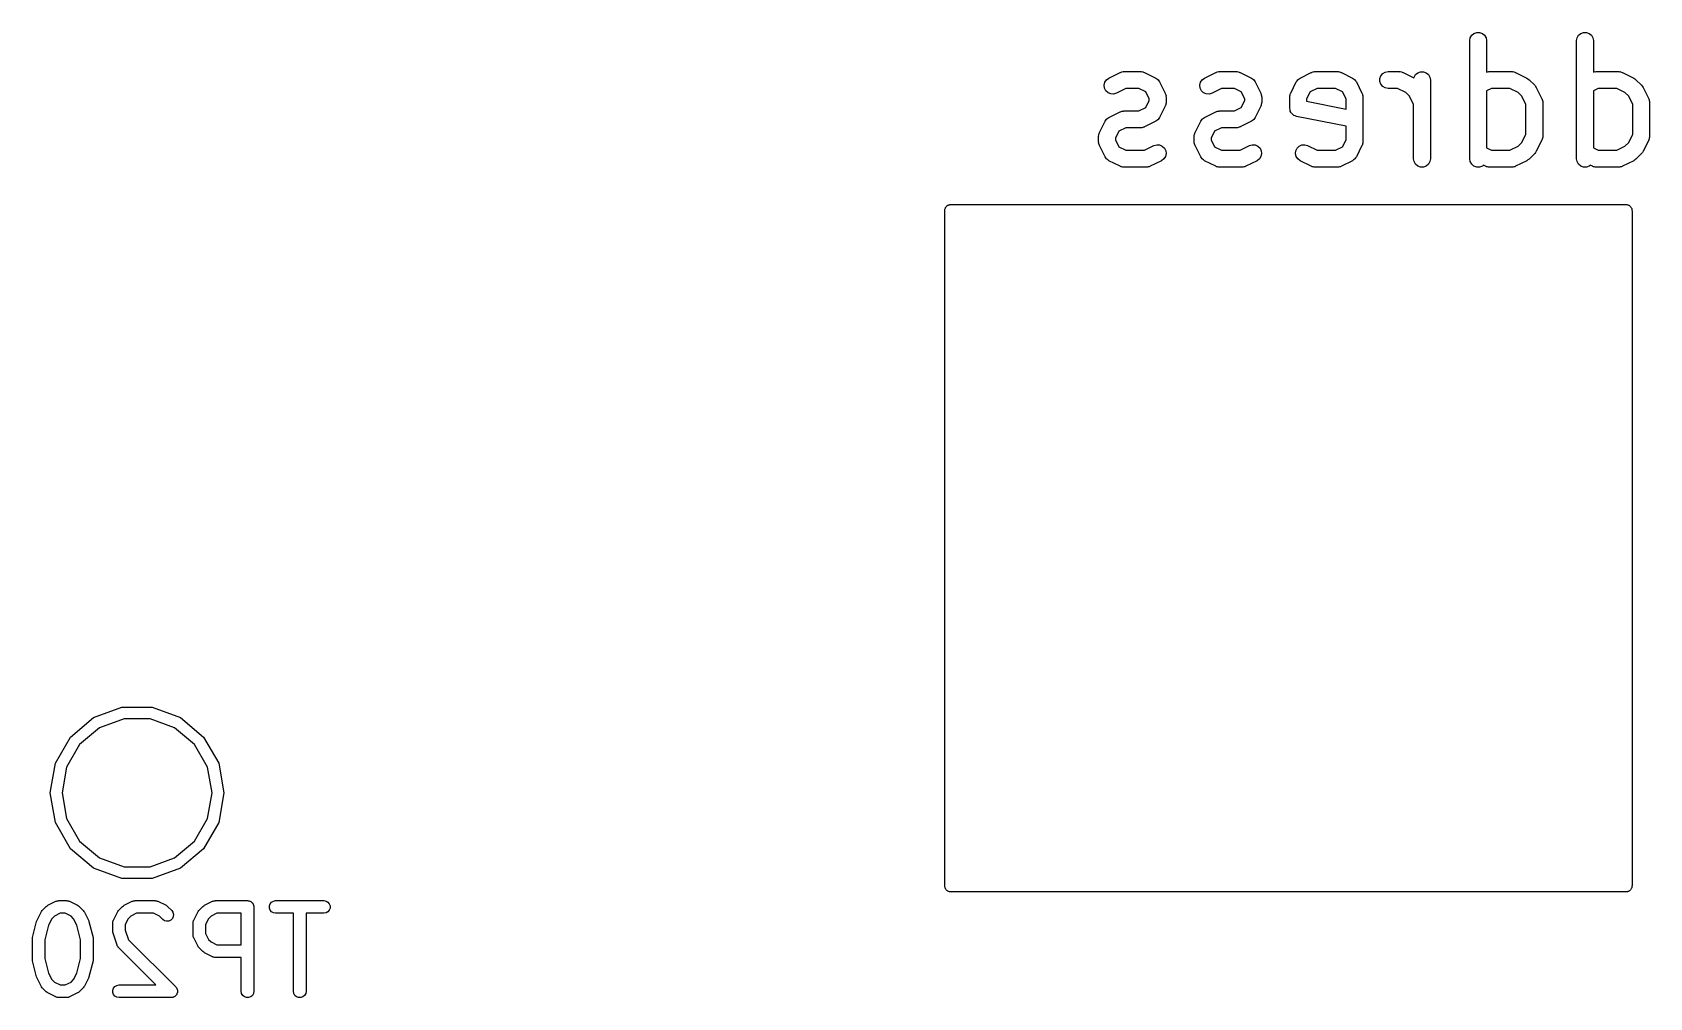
# Model space of a CAD drawing. Extents: x -0.1 to 50.1, y -70.1 to 0.1.
# Drawn here: x 18.66 to 37.83, y -47.13 to -35.68 of the extents above; entities that cross this region are included whole.
import ezdxf

# ---------------------------------------------------------------- set-up
doc = ezdxf.new("R2010")
doc.units = 0
doc.header["$MEASUREMENT"] = 0
doc.layers.add('BLACK', color=7, linetype='CONTINUOUS')

msp = doc.modelspace()

# ---------------------------------------------------------------- linework, layer by layer
at = {"layer": 'BLACK', "linetype": 'CONTINUOUS'}
for p, q in [((35.7, -35.7833), (35.706, -35.7491)), ((35.7, -37.1833), (35.7, -35.7833)), ((35.706, -35.7491), (35.7234, -35.7191)), ((35.7234, -35.7191), (35.75, -35.6967)), ((35.75, -35.6967), (35.7826, -35.6849)), ((35.7826, -35.6849), (35.8174, -35.6849)), ((35.8174, -35.6849), (35.85, -35.6967)), ((35.85, -35.6967), (35.8766, -35.7191)), ((35.8766, -35.7191), (35.894, -35.7491)), ((35.894, -35.7491), (35.9, -35.7833)), ((35.9, -35.7833), (35.9, -36.1559)), ((36.9667, -35.7833), (36.9727, -35.7491)), ((36.9667, -37.1833), (36.9667, -35.7833)), ((36.9727, -35.7491), (36.9901, -35.7191)), ((36.9901, -35.7191), (37.0167, -35.6967)), ((37.0167, -35.6967), (37.0493, -35.6849)), ((37.0493, -35.6849), (37.084, -35.6849)), ((37.084, -35.6849), (37.1167, -35.6967)), ((37.1167, -35.6967), (37.1433, -35.7191)), ((37.1433, -35.7191), (37.1606, -35.7491)), ((37.1606, -35.7491), (37.1667, -35.7833)), ((37.1667, -35.7833), (37.1667, -36.1559)), ((31.3941, -36.2479), (31.4219, -36.2272)), ((31.4219, -36.2272), (31.5553, -36.1606)), ((31.5553, -36.1606), (31.5608, -36.1589)), ((31.5608, -36.1589), (31.5658, -36.156)), ((31.5658, -36.156), (31.5773, -36.154)), ((31.5773, -36.154), (31.5886, -36.1507)), ((31.5886, -36.1507), (31.5943, -36.151)), ((31.5943, -36.151), (31.6, -36.15)), ((31.6, -36.15), (31.8, -36.15)), ((31.8, -36.15), (31.8057, -36.151)), ((31.8057, -36.151), (31.8114, -36.1507)), ((31.8114, -36.1507), (31.8227, -36.154)), ((31.8227, -36.154), (31.8342, -36.156)), ((31.8342, -36.156), (31.8392, -36.1589)), ((31.8392, -36.1589), (31.8447, -36.1606)), ((31.8447, -36.1606), (31.9781, -36.2272)), ((31.9781, -36.2272), (31.9898, -36.236)), ((31.9898, -36.236), (32.0021, -36.2441)), ((32.5274, -36.2479), (32.5553, -36.2272)), ((32.5553, -36.2272), (32.6886, -36.1606)), ((32.6886, -36.1606), (32.6941, -36.1589)), ((32.6941, -36.1589), (32.6991, -36.156)), ((32.6991, -36.156), (32.7107, -36.154)), ((32.7107, -36.154), (32.7219, -36.1507)), ((32.7219, -36.1507), (32.7277, -36.151)), ((32.7277, -36.151), (32.7333, -36.15)), ((32.7333, -36.15), (32.9333, -36.15)), ((32.9333, -36.15), (32.939, -36.151)), ((32.939, -36.151), (32.9448, -36.1507)), ((32.9448, -36.1507), (32.956, -36.154)), ((32.956, -36.154), (32.9675, -36.156)), ((32.9675, -36.156), (32.9725, -36.1589)), ((32.9725, -36.1589), (32.9781, -36.1606)), ((32.9781, -36.1606), (33.1114, -36.2272)), ((33.1114, -36.2272), (33.1232, -36.236)), ((33.1232, -36.236), (33.1354, -36.2441)), ((33.6646, -36.2441), (33.6768, -36.236)), ((33.6768, -36.236), (33.6886, -36.2272)), ((33.6886, -36.2272), (33.8219, -36.1606)), ((33.8219, -36.1606), (33.8275, -36.1589)), ((33.8275, -36.1589), (33.8325, -36.156)), ((33.8325, -36.156), (33.844, -36.154)), ((33.844, -36.154), (33.8552, -36.1507)), ((33.8552, -36.1507), (33.861, -36.151)), ((33.861, -36.151), (33.8667, -36.15)), ((33.8667, -36.15), (34.1333, -36.15)), ((34.1333, -36.15), (34.139, -36.151)), ((34.139, -36.151), (34.1448, -36.1507)), ((34.1448, -36.1507), (34.156, -36.154)), ((34.156, -36.154), (34.1675, -36.156)), ((34.1675, -36.156), (34.1725, -36.1589)), ((34.1725, -36.1589), (34.1781, -36.1606)), ((34.1781, -36.1606), (34.3114, -36.2272)), ((34.3114, -36.2272), (34.3232, -36.236)), ((34.3232, -36.236), (34.3354, -36.2441)), ((34.6349, -36.2326), (34.6467, -36.2)), ((34.6349, -36.2674), (34.6349, -36.2326)), ((34.6467, -36.2), (34.6691, -36.1734)), ((34.6691, -36.1734), (34.6991, -36.156)), ((34.6991, -36.156), (34.7333, -36.15)), ((34.7333, -36.15), (34.8667, -36.15)), ((34.8667, -36.15), (34.8723, -36.151)), ((34.8723, -36.151), (34.8781, -36.1507)), ((34.8781, -36.1507), (34.8893, -36.154)), ((34.8893, -36.154), (34.9009, -36.156)), ((34.9009, -36.156), (34.9059, -36.1589)), ((34.9059, -36.1589), (34.9114, -36.1606)), ((34.9114, -36.1606), (35.0379, -36.2238)), ((35.0379, -36.2238), (35.0394, -36.2158)), ((35.0394, -36.2158), (35.0567, -36.1857)), ((35.0567, -36.1857), (35.0833, -36.1634)), ((35.0833, -36.1634), (35.116, -36.1515)), ((35.116, -36.1515), (35.1507, -36.1515)), ((35.1507, -36.1515), (35.1833, -36.1634)), ((35.1833, -36.1634), (35.2099, -36.1857)), ((35.2099, -36.1857), (35.2273, -36.2158)), ((35.2273, -36.2158), (35.2333, -36.25)), ((35.9, -36.1559), (35.9107, -36.154)), ((35.9107, -36.154), (35.9219, -36.1507)), ((35.9219, -36.1507), (35.9277, -36.151)), ((35.9277, -36.151), (35.9333, -36.15)), ((35.9333, -36.15), (36.2, -36.15)), ((36.2, -36.15), (36.2057, -36.151)), ((36.2057, -36.151), (36.2114, -36.1507)), ((36.2114, -36.1507), (36.2227, -36.154)), ((36.2227, -36.154), (36.2342, -36.156)), ((36.2342, -36.156), (36.2392, -36.1589)), ((36.2392, -36.1589), (36.2447, -36.1606)), ((36.2447, -36.1606), (36.3781, -36.2272)), ((36.3781, -36.2272), (36.3909, -36.2368)), ((36.3909, -36.2368), (36.404, -36.246)), ((37.1667, -36.1559), (37.1773, -36.154)), ((37.1773, -36.154), (37.1886, -36.1507)), ((37.1886, -36.1507), (37.1943, -36.151)), ((37.1943, -36.151), (37.2, -36.15)), ((37.2, -36.15), (37.4667, -36.15)), ((37.4667, -36.15), (37.4723, -36.151)), ((37.4723, -36.151), (37.4781, -36.1507)), ((37.4781, -36.1507), (37.4893, -36.154)), ((37.4893, -36.154), (37.5009, -36.156)), ((37.5009, -36.156), (37.5059, -36.1589)), ((37.5059, -36.1589), (37.5114, -36.1606)), ((37.5114, -36.1606), (37.6447, -36.2272)), ((37.6447, -36.2272), (37.6576, -36.2368)), ((37.6576, -36.2368), (37.6707, -36.246)), ((31.3668, -36.3107), (31.3749, -36.2769)), ((31.3708, -36.3452), (31.3668, -36.3107)), ((31.3863, -36.3762), (31.3708, -36.3452)), ((31.3749, -36.2769), (31.3941, -36.2479)), ((31.4116, -36.4001), (31.3863, -36.3762)), ((31.4434, -36.4139), (31.4116, -36.4001)), ((31.4781, -36.416), (31.4434, -36.4139)), ((31.5114, -36.4061), (31.4781, -36.416)), ((31.6236, -36.35), (31.5114, -36.4061)), ((31.7764, -36.35), (31.6236, -36.35)), ((31.8588, -36.3912), (31.7764, -36.35)), ((31.9, -36.4736), (31.8588, -36.3912)), ((32.0021, -36.2441), (32.0037, -36.2463)), ((32.0037, -36.2463), (32.0059, -36.2479)), ((32.0059, -36.2479), (32.014, -36.2602)), ((32.014, -36.2602), (32.0228, -36.2719)), ((32.0228, -36.2719), (32.0894, -36.4053)), ((32.0894, -36.4053), (32.0911, -36.4108)), ((32.0911, -36.4108), (32.094, -36.4158)), ((32.094, -36.4158), (32.096, -36.4273)), ((32.096, -36.4273), (32.0993, -36.4386)), ((32.5002, -36.3107), (32.5082, -36.2769)), ((32.5041, -36.3452), (32.5002, -36.3107)), ((32.5197, -36.3762), (32.5041, -36.3452)), ((32.5082, -36.2769), (32.5274, -36.2479)), ((32.5449, -36.4001), (32.5197, -36.3762)), ((32.5768, -36.4139), (32.5449, -36.4001)), ((32.6114, -36.416), (32.5768, -36.4139)), ((32.6447, -36.4061), (32.6114, -36.416)), ((32.7569, -36.35), (32.6447, -36.4061)), ((32.9097, -36.35), (32.7569, -36.35)), ((32.9921, -36.3912), (32.9097, -36.35)), ((33.0333, -36.4736), (32.9921, -36.3912)), ((33.1354, -36.2441), (33.1371, -36.2463)), ((33.1371, -36.2463), (33.1393, -36.2479)), ((33.1393, -36.2479), (33.1474, -36.2602)), ((33.1474, -36.2602), (33.1561, -36.2719)), ((33.1561, -36.2719), (33.2228, -36.4053)), ((33.2228, -36.4053), (33.2244, -36.4108)), ((33.2244, -36.4108), (33.2273, -36.4158)), ((33.2273, -36.4158), (33.2293, -36.4273)), ((33.2293, -36.4273), (33.2327, -36.4386)), ((33.5673, -36.4386), (33.5707, -36.4273)), ((33.5707, -36.4273), (33.5727, -36.4158)), ((33.5727, -36.4158), (33.5756, -36.4108)), ((33.5756, -36.4108), (33.5772, -36.4053)), ((33.5772, -36.4053), (33.6439, -36.2719)), ((33.6439, -36.2719), (33.6526, -36.2602)), ((33.6526, -36.2602), (33.6607, -36.2479)), ((33.6607, -36.2479), (33.6629, -36.2463)), ((33.6629, -36.2463), (33.6646, -36.2441)), ((33.8079, -36.3912), (33.7667, -36.4736)), ((33.8903, -36.35), (33.8079, -36.3912)), ((34.1097, -36.35), (33.8903, -36.35)), ((34.1921, -36.3912), (34.1097, -36.35)), ((34.2333, -36.4736), (34.1921, -36.3912)), ((34.3354, -36.2441), (34.3371, -36.2463)), ((34.3371, -36.2463), (34.3393, -36.2479)), ((34.3393, -36.2479), (34.3474, -36.2602)), ((34.3474, -36.2602), (34.3561, -36.2719)), ((34.3561, -36.2719), (34.4228, -36.4053)), ((34.4228, -36.4053), (34.4244, -36.4108)), ((34.4244, -36.4108), (34.4273, -36.4158)), ((34.4273, -36.4158), (34.4293, -36.4273)), ((34.4293, -36.4273), (34.4327, -36.4386)), ((34.6467, -36.3), (34.6349, -36.2674)), ((34.6691, -36.3266), (34.6467, -36.3)), ((34.6991, -36.344), (34.6691, -36.3266)), ((34.7333, -36.35), (34.6991, -36.344)), ((34.8431, -36.35), (34.7333, -36.35)), ((34.9408, -36.3989), (34.8431, -36.35)), ((34.9845, -36.4426), (34.9408, -36.3989)), ((35.2333, -36.25), (35.2333, -37.1833)), ((35.9569, -36.35), (35.9, -36.3785)), ((35.9, -36.3785), (35.9, -37.0549)), ((36.1764, -36.35), (35.9569, -36.35)), ((36.2741, -36.3989), (36.1764, -36.35)), ((36.3178, -36.4426), (36.2741, -36.3989)), ((36.404, -36.246), (36.4707, -36.3126)), ((36.4707, -36.3126), (36.4799, -36.3257)), ((36.4799, -36.3257), (36.4894, -36.3386)), ((36.4894, -36.3386), (36.5561, -36.4719)), ((37.2236, -36.35), (37.1667, -36.3785)), ((37.1667, -36.3785), (37.1667, -37.0549)), ((37.4431, -36.35), (37.2236, -36.35)), ((37.5408, -36.3989), (37.4431, -36.35)), ((37.5845, -36.4426), (37.5408, -36.3989)), ((37.6707, -36.246), (37.7374, -36.3126)), ((37.7374, -36.3126), (37.7466, -36.3257)), ((37.7466, -36.3257), (37.7561, -36.3386)), ((37.7561, -36.3386), (37.8228, -36.4719)), ((31.5608, -36.6256), (31.5658, -36.6227)), ((31.5658, -36.6227), (31.5773, -36.6207)), ((31.5773, -36.6207), (31.5886, -36.6173)), ((31.5886, -36.6173), (31.5943, -36.6177)), ((31.5943, -36.6177), (31.6, -36.6167)), ((31.6, -36.6167), (31.7764, -36.6167)), ((31.7764, -36.6167), (31.8588, -36.5755)), ((31.8588, -36.5755), (31.9, -36.4931)), ((31.9, -36.4931), (31.9, -36.4736)), ((32.0894, -36.5614), (32.0228, -36.6947)), ((32.0911, -36.5559), (32.0894, -36.5614)), ((32.094, -36.5509), (32.0911, -36.5559)), ((32.096, -36.5393), (32.094, -36.5509)), ((32.0993, -36.5281), (32.096, -36.5393)), ((32.0993, -36.4386), (32.099, -36.4443)), ((32.099, -36.4443), (32.1, -36.45)), ((32.1, -36.5167), (32.099, -36.5223)), ((32.099, -36.5223), (32.0993, -36.5281)), ((32.1, -36.45), (32.1, -36.5167)), ((32.6941, -36.6256), (32.6991, -36.6227)), ((32.6991, -36.6227), (32.7107, -36.6207)), ((32.7107, -36.6207), (32.7219, -36.6173)), ((32.7219, -36.6173), (32.7277, -36.6177)), ((32.7277, -36.6177), (32.7333, -36.6167)), ((32.7333, -36.6167), (32.9097, -36.6167)), ((32.9097, -36.6167), (32.9921, -36.5755)), ((32.9921, -36.5755), (33.0333, -36.4931)), ((33.0333, -36.4931), (33.0333, -36.4736)), ((33.2228, -36.5614), (33.1561, -36.6947)), ((33.2244, -36.5559), (33.2228, -36.5614)), ((33.2273, -36.5509), (33.2244, -36.5559)), ((33.2293, -36.5393), (33.2273, -36.5509)), ((33.2327, -36.5281), (33.2293, -36.5393)), ((33.2327, -36.4386), (33.2323, -36.4443)), ((33.2323, -36.4443), (33.2333, -36.45)), ((33.2333, -36.5167), (33.2323, -36.5223)), ((33.2323, -36.5223), (33.2327, -36.5281)), ((33.2333, -36.45), (33.2333, -36.5167)), ((33.5667, -36.45), (33.5677, -36.4443)), ((33.5667, -36.5833), (33.5667, -36.45)), ((33.5695, -36.5993), (33.5667, -36.5833)), ((33.5677, -36.4443), (33.5673, -36.4386)), ((33.5719, -36.6154), (33.5695, -36.5993)), ((33.5725, -36.6164), (33.5719, -36.6154)), ((33.5727, -36.6175), (33.5725, -36.6164)), ((33.5808, -36.6316), (33.5727, -36.6175)), ((33.7667, -36.4736), (33.7667, -36.5014)), ((33.7667, -36.5014), (34.2333, -36.5947)), ((34.2333, -36.5947), (34.2333, -36.4736)), ((34.4327, -36.4386), (34.4323, -36.4443)), ((34.4323, -36.4443), (34.4333, -36.45)), ((34.4333, -36.45), (34.4333, -36.9833)), ((35.0333, -36.5403), (34.9845, -36.4426)), ((35.0333, -37.1833), (35.0333, -36.5403)), ((36.3667, -36.5403), (36.3178, -36.4426)), ((36.3667, -36.8931), (36.3667, -36.5403)), ((36.5561, -36.4719), (36.5578, -36.4775)), ((36.5578, -36.4775), (36.5606, -36.4825)), ((36.5606, -36.4825), (36.5627, -36.494)), ((36.5627, -36.494), (36.566, -36.5052)), ((36.566, -36.5052), (36.5657, -36.511)), ((36.5657, -36.511), (36.5667, -36.5167)), ((36.5667, -36.5167), (36.5667, -36.9167)), ((37.6333, -36.5403), (37.5845, -36.4426)), ((37.6333, -36.8931), (37.6333, -36.5403)), ((37.8228, -36.4719), (37.8244, -36.4775)), ((37.8244, -36.4775), (37.8273, -36.4825)), ((37.8273, -36.4825), (37.8293, -36.494)), ((37.8293, -36.494), (37.8327, -36.5052)), ((37.8327, -36.5052), (37.8323, -36.511)), ((37.8323, -36.511), (37.8333, -36.5167)), ((37.8333, -36.5167), (37.8333, -36.9167)), ((31.3106, -36.8719), (31.3772, -36.7386)), ((31.3772, -36.7386), (31.386, -36.7268)), ((31.386, -36.7268), (31.3941, -36.7146)), ((31.3941, -36.7146), (31.3963, -36.7129)), ((31.3963, -36.7129), (31.3979, -36.7107)), ((31.3979, -36.7107), (31.4102, -36.7026)), ((31.4102, -36.7026), (31.4219, -36.6939)), ((31.4219, -36.6939), (31.5553, -36.6272)), ((31.5553, -36.6272), (31.5608, -36.6256)), ((31.8057, -36.8157), (31.8, -36.8167)), ((31.8114, -36.816), (31.8057, -36.8157)), ((31.8227, -36.8127), (31.8114, -36.816)), ((31.8342, -36.8106), (31.8227, -36.8127)), ((31.8392, -36.8078), (31.8342, -36.8106)), ((31.8447, -36.8061), (31.8392, -36.8078)), ((31.9781, -36.7394), (31.8447, -36.8061)), ((31.9898, -36.7307), (31.9781, -36.7394)), ((32.0021, -36.7226), (31.9898, -36.7307)), ((32.0037, -36.7204), (32.0021, -36.7226)), ((32.0059, -36.7188), (32.0037, -36.7204)), ((32.014, -36.7065), (32.0059, -36.7188)), ((32.0228, -36.6947), (32.014, -36.7065)), ((32.4439, -36.8719), (32.5106, -36.7386)), ((32.5106, -36.7386), (32.5193, -36.7268)), ((32.5193, -36.7268), (32.5274, -36.7146)), ((32.5274, -36.7146), (32.5296, -36.7129)), ((32.5296, -36.7129), (32.5312, -36.7107)), ((32.5312, -36.7107), (32.5435, -36.7026)), ((32.5435, -36.7026), (32.5553, -36.6939)), ((32.5553, -36.6939), (32.6886, -36.6272)), ((32.6886, -36.6272), (32.6941, -36.6256)), ((32.939, -36.8157), (32.9333, -36.8167)), ((32.9448, -36.816), (32.939, -36.8157)), ((32.956, -36.8127), (32.9448, -36.816)), ((32.9675, -36.8106), (32.956, -36.8127)), ((32.9725, -36.8078), (32.9675, -36.8106)), ((32.9781, -36.8061), (32.9725, -36.8078)), ((33.1114, -36.7394), (32.9781, -36.8061)), ((33.1232, -36.7307), (33.1114, -36.7394)), ((33.1354, -36.7226), (33.1232, -36.7307)), ((33.1371, -36.7204), (33.1354, -36.7226)), ((33.1393, -36.7188), (33.1371, -36.7204)), ((33.1474, -36.7065), (33.1393, -36.7188)), ((33.1561, -36.6947), (33.1474, -36.7065)), ((33.5886, -36.6458), (33.5808, -36.6316)), ((33.5895, -36.6466), (33.5886, -36.6458)), ((33.5901, -36.6476), (33.5895, -36.6466)), ((33.6025, -36.6581), (33.5901, -36.6476)), ((33.6147, -36.6688), (33.6025, -36.6581)), ((33.6158, -36.6692), (33.6147, -36.6688)), ((33.6167, -36.6699), (33.6158, -36.6692)), ((33.6319, -36.6755), (33.6167, -36.6699)), ((33.6471, -36.6814), (33.6319, -36.6755)), ((34.2333, -36.7986), (33.6471, -36.6814)), ((34.2333, -36.9597), (34.2333, -36.7986)), ((31.3, -36.9167), (31.301, -36.911)), ((31.3, -36.9833), (31.3, -36.9167)), ((31.301, -36.989), (31.3, -36.9833)), ((31.3007, -36.9052), (31.304, -36.894)), ((31.301, -36.911), (31.3007, -36.9052)), ((31.3007, -36.9948), (31.301, -36.989)), ((31.304, -37.006), (31.3007, -36.9948)), ((31.304, -36.894), (31.306, -36.8825)), ((31.306, -37.0175), (31.304, -37.006)), ((31.306, -36.8825), (31.3089, -36.8775)), ((31.3089, -36.8775), (31.3106, -36.8719)), ((31.5412, -36.8579), (31.5, -36.9403)), ((31.5, -36.9403), (31.5, -36.9597)), ((31.5, -36.9597), (31.5412, -37.0421)), ((31.6236, -36.8167), (31.5412, -36.8579)), ((31.8, -36.8167), (31.6236, -36.8167)), ((32.4333, -36.9167), (32.4343, -36.911)), ((32.4333, -36.9833), (32.4333, -36.9167)), ((32.4343, -36.989), (32.4333, -36.9833)), ((32.434, -36.9052), (32.4373, -36.894)), ((32.4343, -36.911), (32.434, -36.9052)), ((32.434, -36.9948), (32.4343, -36.989)), ((32.4373, -37.006), (32.434, -36.9948)), ((32.4373, -36.894), (32.4394, -36.8825)), ((32.4394, -37.0175), (32.4373, -37.006)), ((32.4394, -36.8825), (32.4422, -36.8775)), ((32.4422, -36.8775), (32.4439, -36.8719)), ((32.6745, -36.8579), (32.6333, -36.9403)), ((32.6333, -36.9403), (32.6333, -36.9597)), ((32.6333, -36.9597), (32.6745, -37.0421)), ((32.7569, -36.8167), (32.6745, -36.8579)), ((32.9333, -36.8167), (32.7569, -36.8167)), ((34.1921, -37.0421), (34.2333, -36.9597)), ((34.4293, -37.006), (34.4273, -37.0175)), ((34.4327, -36.9948), (34.4293, -37.006)), ((34.4333, -36.9833), (34.4323, -36.989)), ((34.4323, -36.989), (34.4327, -36.9948)), ((36.2741, -37.0345), (36.3178, -36.9908)), ((36.3178, -36.9908), (36.3667, -36.8931)), ((36.5561, -36.9614), (36.4894, -37.0947)), ((36.5578, -36.9559), (36.5561, -36.9614)), ((36.5606, -36.9509), (36.5578, -36.9559)), ((36.5627, -36.9393), (36.5606, -36.9509)), ((36.566, -36.9281), (36.5627, -36.9393)), ((36.5667, -36.9167), (36.5657, -36.9223)), ((36.5657, -36.9223), (36.566, -36.9281)), ((37.5408, -37.0345), (37.5845, -36.9908)), ((37.5845, -36.9908), (37.6333, -36.8931)), ((37.8228, -36.9614), (37.7561, -37.0947)), ((37.8244, -36.9559), (37.8228, -36.9614)), ((37.8273, -36.9509), (37.8244, -36.9559)), ((37.8293, -36.9393), (37.8273, -36.9509)), ((37.8327, -36.9281), (37.8293, -36.9393)), ((37.8333, -36.9167), (37.8323, -36.9223)), ((37.8323, -36.9223), (37.8327, -36.9281)), ((31.3089, -37.0225), (31.306, -37.0175)), ((31.3106, -37.0281), (31.3089, -37.0225)), ((31.3772, -37.1614), (31.3106, -37.0281)), ((31.386, -37.1732), (31.3772, -37.1614)), ((31.3941, -37.1854), (31.386, -37.1732)), ((31.3963, -37.1871), (31.3941, -37.1854)), ((31.3979, -37.1893), (31.3963, -37.1871)), ((31.4102, -37.1974), (31.3979, -37.1893)), ((31.4219, -37.2061), (31.4102, -37.1974)), ((31.5412, -37.0421), (31.6236, -37.0833)), ((31.6236, -37.0833), (31.8431, -37.0833)), ((31.8431, -37.0833), (31.9553, -37.0272)), ((31.9553, -37.0272), (31.9886, -37.0173)), ((31.9886, -37.0173), (32.0232, -37.0194)), ((32.0232, -37.0194), (32.0551, -37.0332)), ((32.0726, -37.1854), (32.0447, -37.2061)), ((32.0551, -37.0332), (32.0803, -37.0571)), ((32.0918, -37.1564), (32.0726, -37.1854)), ((32.0803, -37.0571), (32.0958, -37.0882)), ((32.0998, -37.1227), (32.0918, -37.1564)), ((32.0958, -37.0882), (32.0998, -37.1227)), ((32.4422, -37.0225), (32.4394, -37.0175)), ((32.4439, -37.0281), (32.4422, -37.0225)), ((32.5106, -37.1614), (32.4439, -37.0281)), ((32.5193, -37.1732), (32.5106, -37.1614)), ((32.5274, -37.1854), (32.5193, -37.1732)), ((32.5296, -37.1871), (32.5274, -37.1854)), ((32.5312, -37.1893), (32.5296, -37.1871)), ((32.5435, -37.1974), (32.5312, -37.1893)), ((32.5553, -37.2061), (32.5435, -37.1974)), ((32.6745, -37.0421), (32.7569, -37.0833)), ((32.7569, -37.0833), (32.9764, -37.0833)), ((32.9764, -37.0833), (33.0886, -37.0272)), ((33.0886, -37.0272), (33.1219, -37.0173)), ((33.1219, -37.0173), (33.1566, -37.0194)), ((33.1566, -37.0194), (33.1884, -37.0332)), ((33.2059, -37.1854), (33.1781, -37.2061)), ((33.1884, -37.0332), (33.2137, -37.0571)), ((33.2251, -37.1564), (33.2059, -37.1854)), ((33.2137, -37.0571), (33.2292, -37.0882)), ((33.2332, -37.1227), (33.2251, -37.1564)), ((33.2292, -37.0882), (33.2332, -37.1227)), ((33.6335, -37.1227), (33.6375, -37.0882)), ((33.6416, -37.1564), (33.6335, -37.1227)), ((33.6375, -37.0882), (33.653, -37.0571)), ((33.6607, -37.1854), (33.6416, -37.1564)), ((33.653, -37.0571), (33.6782, -37.0332)), ((33.6886, -37.2061), (33.6607, -37.1854)), ((33.6782, -37.0332), (33.7101, -37.0194)), ((33.7101, -37.0194), (33.7448, -37.0173)), ((33.7448, -37.0173), (33.7781, -37.0272)), ((33.7781, -37.0272), (33.8903, -37.0833)), ((33.8903, -37.0833), (34.1097, -37.0833)), ((34.1097, -37.0833), (34.1921, -37.0421)), ((34.3232, -37.1974), (34.3114, -37.2061)), ((34.3354, -37.1893), (34.3232, -37.1974)), ((34.3371, -37.1871), (34.3354, -37.1893)), ((34.3393, -37.1854), (34.3371, -37.1871)), ((34.3474, -37.1732), (34.3393, -37.1854)), ((34.3561, -37.1614), (34.3474, -37.1732)), ((34.4228, -37.0281), (34.3561, -37.1614)), ((34.4244, -37.0225), (34.4228, -37.0281)), ((34.4273, -37.0175), (34.4244, -37.0225)), ((35.0394, -37.2175), (35.0333, -37.1833)), ((35.2333, -37.1833), (35.2273, -37.2175)), ((35.706, -37.2175), (35.7, -37.1833)), ((35.9, -37.0549), (35.9569, -37.0833)), ((35.9569, -37.0833), (36.1764, -37.0833)), ((36.1764, -37.0833), (36.2741, -37.0345)), ((36.3909, -37.1966), (36.3781, -37.2061)), ((36.404, -37.1874), (36.3909, -37.1966)), ((36.4707, -37.1207), (36.404, -37.1874)), ((36.4799, -37.1076), (36.4707, -37.1207)), ((36.4894, -37.0947), (36.4799, -37.1076)), ((36.9727, -37.2175), (36.9667, -37.1833)), ((37.1667, -37.0549), (37.2236, -37.0833)), ((37.2236, -37.0833), (37.4431, -37.0833)), ((37.4431, -37.0833), (37.5408, -37.0345)), ((37.6576, -37.1966), (37.6447, -37.2061)), ((37.6707, -37.1874), (37.6576, -37.1966)), ((37.7374, -37.1207), (37.6707, -37.1874)), ((37.7466, -37.1076), (37.7374, -37.1207)), ((37.7561, -37.0947), (37.7466, -37.1076)), ((31.5553, -37.2728), (31.4219, -37.2061)), ((31.5608, -37.2744), (31.5553, -37.2728)), ((31.5658, -37.2773), (31.5608, -37.2744)), ((31.5773, -37.2793), (31.5658, -37.2773)), ((31.5886, -37.2827), (31.5773, -37.2793)), ((31.5943, -37.2823), (31.5886, -37.2827)), ((31.6, -37.2833), (31.5943, -37.2823)), ((31.8667, -37.2833), (31.6, -37.2833)), ((31.8723, -37.2823), (31.8667, -37.2833)), ((31.8781, -37.2827), (31.8723, -37.2823)), ((31.8893, -37.2793), (31.8781, -37.2827)), ((31.9009, -37.2773), (31.8893, -37.2793)), ((31.9059, -37.2744), (31.9009, -37.2773)), ((31.9114, -37.2728), (31.9059, -37.2744)), ((32.0447, -37.2061), (31.9114, -37.2728)), ((32.6886, -37.2728), (32.5553, -37.2061)), ((32.6941, -37.2744), (32.6886, -37.2728)), ((32.6991, -37.2773), (32.6941, -37.2744)), ((32.7107, -37.2793), (32.6991, -37.2773)), ((32.7219, -37.2827), (32.7107, -37.2793)), ((32.7277, -37.2823), (32.7219, -37.2827)), ((32.7333, -37.2833), (32.7277, -37.2823)), ((33, -37.2833), (32.7333, -37.2833)), ((33.0057, -37.2823), (33, -37.2833)), ((33.0114, -37.2827), (33.0057, -37.2823)), ((33.0227, -37.2793), (33.0114, -37.2827)), ((33.0342, -37.2773), (33.0227, -37.2793)), ((33.0392, -37.2744), (33.0342, -37.2773)), ((33.0447, -37.2728), (33.0392, -37.2744)), ((33.1781, -37.2061), (33.0447, -37.2728)), ((33.8219, -37.2728), (33.6886, -37.2061)), ((33.8275, -37.2744), (33.8219, -37.2728)), ((33.8325, -37.2773), (33.8275, -37.2744)), ((33.844, -37.2793), (33.8325, -37.2773)), ((33.8552, -37.2827), (33.844, -37.2793)), ((33.861, -37.2823), (33.8552, -37.2827)), ((33.8667, -37.2833), (33.861, -37.2823)), ((34.1333, -37.2833), (33.8667, -37.2833)), ((34.139, -37.2823), (34.1333, -37.2833)), ((34.1448, -37.2827), (34.139, -37.2823)), ((34.156, -37.2793), (34.1448, -37.2827)), ((34.1675, -37.2773), (34.156, -37.2793)), ((34.1725, -37.2744), (34.1675, -37.2773)), ((34.1781, -37.2728), (34.1725, -37.2744)), ((34.3114, -37.2061), (34.1781, -37.2728)), ((35.0567, -37.2476), (35.0394, -37.2175)), ((35.0833, -37.2699), (35.0567, -37.2476)), ((35.116, -37.2818), (35.0833, -37.2699)), ((35.1507, -37.2818), (35.116, -37.2818)), ((35.1833, -37.2699), (35.1507, -37.2818)), ((35.2099, -37.2476), (35.1833, -37.2699)), ((35.2273, -37.2175), (35.2099, -37.2476)), ((35.7234, -37.2476), (35.706, -37.2175)), ((35.75, -37.2699), (35.7234, -37.2476)), ((35.7826, -37.2818), (35.75, -37.2699)), ((35.8174, -37.2818), (35.7826, -37.2818)), ((35.85, -37.2699), (35.8174, -37.2818)), ((35.8623, -37.2596), (35.85, -37.2699)), ((35.8886, -37.2728), (35.8623, -37.2596)), ((35.8941, -37.2744), (35.8886, -37.2728)), ((35.8991, -37.2773), (35.8941, -37.2744)), ((35.9107, -37.2793), (35.8991, -37.2773)), ((35.9219, -37.2827), (35.9107, -37.2793)), ((35.9277, -37.2823), (35.9219, -37.2827)), ((35.9333, -37.2833), (35.9277, -37.2823)), ((36.2, -37.2833), (35.9333, -37.2833)), ((36.2057, -37.2823), (36.2, -37.2833)), ((36.2114, -37.2827), (36.2057, -37.2823)), ((36.2227, -37.2793), (36.2114, -37.2827)), ((36.2342, -37.2773), (36.2227, -37.2793)), ((36.2392, -37.2744), (36.2342, -37.2773)), ((36.2447, -37.2728), (36.2392, -37.2744)), ((36.3781, -37.2061), (36.2447, -37.2728)), ((36.9901, -37.2476), (36.9727, -37.2175)), ((37.0167, -37.2699), (36.9901, -37.2476)), ((37.0493, -37.2818), (37.0167, -37.2699)), ((37.084, -37.2818), (37.0493, -37.2818)), ((37.1167, -37.2699), (37.084, -37.2818)), ((37.129, -37.2596), (37.1167, -37.2699)), ((37.1553, -37.2728), (37.129, -37.2596)), ((37.1608, -37.2744), (37.1553, -37.2728)), ((37.1658, -37.2773), (37.1608, -37.2744)), ((37.1773, -37.2793), (37.1658, -37.2773)), ((37.1886, -37.2827), (37.1773, -37.2793)), ((37.1943, -37.2823), (37.1886, -37.2827)), ((37.2, -37.2833), (37.1943, -37.2823)), ((37.4667, -37.2833), (37.2, -37.2833)), ((37.4723, -37.2823), (37.4667, -37.2833)), ((37.4781, -37.2827), (37.4723, -37.2823)), ((37.4893, -37.2793), (37.4781, -37.2827)), ((37.5009, -37.2773), (37.4893, -37.2793)), ((37.5059, -37.2744), (37.5009, -37.2773)), ((37.5114, -37.2728), (37.5059, -37.2744)), ((37.6447, -37.2061), (37.5114, -37.2728)), ((29.4784, -37.7808), (29.4795, -37.7743)), ((29.4795, -37.7743), (29.4828, -37.7687)), ((29.4828, -37.7687), (29.485, -37.7625)), ((29.485, -37.7625), (29.4893, -37.7575)), ((29.4893, -37.7575), (29.4925, -37.7518)), ((29.4925, -37.7518), (29.4976, -37.7476)), ((29.4976, -37.7476), (29.5018, -37.7425)), ((29.5018, -37.7425), (29.5075, -37.7393)), ((29.5075, -37.7393), (29.5125, -37.735)), ((29.5125, -37.735), (29.5187, -37.7328)), ((29.5187, -37.7328), (29.5243, -37.7295)), ((29.5243, -37.7295), (29.5308, -37.7284)), ((29.5308, -37.7284), (29.537, -37.7261)), ((29.537, -37.7261), (29.5435, -37.7261)), ((29.5435, -37.7261), (29.55, -37.725)), ((29.55, -37.725), (37.55, -37.725)), ((37.55, -37.725), (37.5565, -37.7261)), ((37.5565, -37.7261), (37.563, -37.7261)), ((37.563, -37.7261), (37.5692, -37.7284)), ((37.5692, -37.7284), (37.5757, -37.7295)), ((37.5757, -37.7295), (37.5813, -37.7328)), ((37.5813, -37.7328), (37.5875, -37.735)), ((37.5875, -37.735), (37.5925, -37.7393)), ((37.5925, -37.7393), (37.5982, -37.7425)), ((37.5982, -37.7425), (37.6024, -37.7476)), ((37.6024, -37.7476), (37.6075, -37.7518)), ((37.6075, -37.7518), (37.6107, -37.7575)), ((37.6107, -37.7575), (37.615, -37.7625)), ((37.615, -37.7625), (37.6172, -37.7687)), ((37.6172, -37.7687), (37.6205, -37.7743)), ((37.6205, -37.7743), (37.6216, -37.7808)), ((29.475, -37.8), (29.4761, -37.7935)), ((29.475, -45.8), (29.475, -37.8)), ((29.4761, -37.787), (29.4784, -37.7808)), ((29.4761, -37.7935), (29.4761, -37.787)), ((37.6216, -37.7808), (37.6239, -37.787)), ((37.6239, -37.787), (37.6239, -37.7935)), ((37.6239, -37.7935), (37.625, -37.8)), ((37.625, -37.8), (37.625, -45.8)), ((19.385, -43.808), (19.7211, -43.6856)), ((19.7211, -43.6856), (20.0789, -43.6856)), ((20.0789, -43.6856), (20.415, -43.808)), ((19.111, -44.0379), (19.385, -43.808)), ((19.7455, -43.8235), (19.455, -43.9292)), ((20.0545, -43.8235), (19.7455, -43.8235)), ((20.345, -43.9292), (20.0545, -43.8235)), ((20.415, -43.808), (20.689, -44.0379)), ((18.9321, -44.3477), (19.111, -44.0379)), ((19.455, -43.9292), (19.2182, -44.1279)), ((20.5818, -44.1279), (20.345, -43.9292)), ((20.689, -44.0379), (20.8679, -44.3477)), ((19.2182, -44.1279), (19.0637, -44.3956)), ((20.7363, -44.3956), (20.5818, -44.1279)), ((18.87, -44.7), (18.9321, -44.3477)), ((19.0637, -44.3956), (19.01, -44.7)), ((20.79, -44.7), (20.7363, -44.3956)), ((20.8679, -44.3477), (20.93, -44.7)), ((18.9321, -45.0523), (18.87, -44.7)), ((19.01, -44.7), (19.0637, -45.0044)), ((20.7363, -45.0044), (20.79, -44.7)), ((20.93, -44.7), (20.8679, -45.0523)), ((19.111, -45.3621), (18.9321, -45.0523)), ((19.0637, -45.0044), (19.2182, -45.2721)), ((20.5818, -45.2721), (20.7363, -45.0044)), ((20.8679, -45.0523), (20.689, -45.3621)), ((19.385, -45.592), (19.111, -45.3621)), ((19.2182, -45.2721), (19.455, -45.4708)), ((20.345, -45.4708), (20.5818, -45.2721)), ((20.689, -45.3621), (20.415, -45.592)), ((19.7211, -45.7144), (19.385, -45.592)), ((19.455, -45.4708), (19.7455, -45.5765)), ((19.7455, -45.5765), (20.0545, -45.5765)), ((20.0545, -45.5765), (20.345, -45.4708)), ((20.415, -45.592), (20.0789, -45.7144)), ((20.0789, -45.7144), (19.7211, -45.7144)), ((29.4761, -45.8065), (29.475, -45.8)), ((29.4761, -45.813), (29.4761, -45.8065)), ((29.4784, -45.8192), (29.4761, -45.813)), ((29.4795, -45.8257), (29.4784, -45.8192)), ((29.4828, -45.8313), (29.4795, -45.8257)), ((37.6205, -45.8257), (37.6172, -45.8313)), ((37.6216, -45.8192), (37.6205, -45.8257)), ((37.6239, -45.813), (37.6216, -45.8192)), ((37.625, -45.8), (37.6239, -45.8065)), ((37.6239, -45.8065), (37.6239, -45.813)), ((18.8426, -46.0329), (18.9379, -45.9853)), ((18.9379, -45.9853), (18.942, -45.9841)), ((18.942, -45.9841), (18.9458, -45.9819)), ((18.9458, -45.9819), (18.9544, -45.9804)), ((18.9544, -45.9804), (18.9629, -45.9779)), ((18.9629, -45.9779), (18.9672, -45.9781)), ((18.9672, -45.9781), (18.9714, -45.9774)), ((18.9714, -45.9774), (19.0667, -45.9774)), ((19.0667, -45.9774), (19.0709, -45.9781)), ((19.0709, -45.9781), (19.0752, -45.9779)), ((19.0752, -45.9779), (19.0837, -45.9804)), ((19.0837, -45.9804), (19.0923, -45.9819)), ((19.0923, -45.9819), (19.0961, -45.9841)), ((19.0961, -45.9841), (19.1002, -45.9853)), ((19.1002, -45.9853), (19.1954, -46.0329)), ((19.7474, -46.0329), (19.8426, -45.9853)), ((19.8426, -45.9853), (19.8468, -45.9841)), ((19.8468, -45.9841), (19.8505, -45.9819)), ((19.8505, -45.9819), (19.8592, -45.9804)), ((19.8592, -45.9804), (19.8676, -45.9779)), ((19.8676, -45.9779), (19.8719, -45.9781)), ((19.8719, -45.9781), (19.8762, -45.9774)), ((19.8762, -45.9774), (20.1143, -45.9774)), ((20.1143, -45.9774), (20.1185, -45.9781)), ((20.1185, -45.9781), (20.1229, -45.9779)), ((20.1229, -45.9779), (20.1313, -45.9804)), ((20.1313, -45.9804), (20.1399, -45.9819)), ((20.1399, -45.9819), (20.1437, -45.9841)), ((20.1437, -45.9841), (20.1478, -45.9853)), ((20.1478, -45.9853), (20.2431, -46.0329)), ((20.6998, -46.0329), (20.795, -45.9853)), ((20.795, -45.9853), (20.7992, -45.9841)), ((20.7992, -45.9841), (20.8029, -45.9819)), ((20.8029, -45.9819), (20.8116, -45.9804)), ((20.8116, -45.9804), (20.82, -45.9779)), ((20.82, -45.9779), (20.8243, -45.9781)), ((20.8243, -45.9781), (20.8286, -45.9774)), ((20.8286, -45.9774), (21.2095, -45.9774)), ((21.2095, -45.9774), (21.216, -45.9785)), ((21.216, -45.9785), (21.2225, -45.9785)), ((21.2225, -45.9785), (21.2287, -45.9808)), ((21.2287, -45.9808), (21.2352, -45.9819)), ((21.2352, -45.9819), (21.2409, -45.9852)), ((21.2409, -45.9852), (21.247, -45.9874)), ((21.247, -45.9874), (21.2521, -45.9916)), ((21.2521, -45.9916), (21.2577, -45.9949)), ((21.2577, -45.9949), (21.2619, -46)), ((21.2619, -46), (21.267, -46.0042)), ((21.267, -46.0042), (21.2703, -46.0099)), ((21.2703, -46.0099), (21.2745, -46.0149)), ((21.2745, -46.0149), (21.2767, -46.021)), ((21.469, -46.0394), (21.4779, -46.0149)), ((21.4779, -46.0149), (21.4946, -45.9949)), ((21.4946, -45.9949), (21.5172, -45.9819)), ((21.5172, -45.9819), (21.5429, -45.9774)), ((21.5429, -45.9774), (22.1143, -45.9774)), ((22.1143, -45.9774), (22.1399, -45.9819)), ((22.1399, -45.9819), (22.1625, -45.9949)), ((22.1625, -45.9949), (22.1792, -46.0149)), ((22.1792, -46.0149), (22.1881, -46.0394)), ((29.485, -45.8375), (29.4828, -45.8313)), ((29.4893, -45.8425), (29.485, -45.8375)), ((29.4925, -45.8482), (29.4893, -45.8425)), ((29.4976, -45.8524), (29.4925, -45.8482)), ((29.5018, -45.8575), (29.4976, -45.8524)), ((29.5075, -45.8607), (29.5018, -45.8575)), ((29.5125, -45.865), (29.5075, -45.8607)), ((29.5187, -45.8672), (29.5125, -45.865)), ((29.5243, -45.8705), (29.5187, -45.8672)), ((29.5308, -45.8716), (29.5243, -45.8705)), ((29.537, -45.8739), (29.5308, -45.8716)), ((29.5435, -45.8739), (29.537, -45.8739)), ((29.55, -45.875), (29.5435, -45.8739)), ((37.55, -45.875), (29.55, -45.875)), ((37.5565, -45.8739), (37.55, -45.875)), ((37.563, -45.8739), (37.5565, -45.8739)), ((37.5692, -45.8716), (37.563, -45.8739)), ((37.5757, -45.8705), (37.5692, -45.8716)), ((37.5813, -45.8672), (37.5757, -45.8705)), ((37.5875, -45.865), (37.5813, -45.8672)), ((37.5925, -45.8607), (37.5875, -45.865)), ((37.5982, -45.8575), (37.5925, -45.8607)), ((37.6024, -45.8524), (37.5982, -45.8575)), ((37.6075, -45.8482), (37.6024, -45.8524)), ((37.6107, -45.8425), (37.6075, -45.8482)), ((37.615, -45.8375), (37.6107, -45.8425)), ((37.6172, -45.8313), (37.615, -45.8375)), ((18.7115, -46.2172), (18.7139, -46.2093)), ((18.7139, -46.2093), (18.7615, -46.1141)), ((18.7615, -46.1141), (18.7687, -46.1044)), ((18.7687, -46.1044), (18.7755, -46.0946)), ((18.7755, -46.0946), (18.8232, -46.047)), ((18.8232, -46.047), (18.833, -46.0401)), ((18.833, -46.0401), (18.8426, -46.0329)), ((18.8902, -46.192), (18.8517, -46.269)), ((18.9206, -46.1616), (18.8902, -46.192)), ((18.9891, -46.1274), (18.9206, -46.1616)), ((19.049, -46.1274), (18.9891, -46.1274)), ((19.1175, -46.1616), (19.049, -46.1274)), ((19.1479, -46.192), (19.1175, -46.1616)), ((19.1864, -46.269), (19.1479, -46.192)), ((19.1954, -46.0329), (19.2051, -46.0401)), ((19.2051, -46.0401), (19.2149, -46.047)), ((19.2149, -46.047), (19.2626, -46.0946)), ((19.2626, -46.0946), (19.2694, -46.1044)), ((19.2694, -46.1044), (19.2766, -46.1141)), ((19.2766, -46.1141), (19.3242, -46.2093)), ((19.3242, -46.2093), (19.3266, -46.2172)), ((19.6174, -46.2135), (19.6186, -46.2093)), ((19.6186, -46.2093), (19.6663, -46.1141)), ((19.6663, -46.1141), (19.6734, -46.1044)), ((19.6734, -46.1044), (19.6803, -46.0946)), ((19.6803, -46.0946), (19.7279, -46.047)), ((19.7279, -46.047), (19.7377, -46.0401)), ((19.7377, -46.0401), (19.7474, -46.0329)), ((19.795, -46.192), (19.7607, -46.2606)), ((19.8254, -46.1616), (19.795, -46.192)), ((19.8939, -46.1274), (19.8254, -46.1616)), ((20.0966, -46.1274), (19.8939, -46.1274)), ((20.1651, -46.1616), (20.0966, -46.1274)), ((20.2041, -46.2007), (20.1651, -46.1616)), ((20.2254, -46.2156), (20.2041, -46.2007)), ((20.2431, -46.0329), (20.2527, -46.0401)), ((20.2527, -46.0401), (20.2626, -46.047)), ((20.2626, -46.047), (20.3102, -46.0946)), ((20.3002, -46.2091), (20.2766, -46.2201)), ((20.3186, -46.1906), (20.3002, -46.2091)), ((20.3102, -46.0946), (20.3251, -46.1159)), ((20.3296, -46.167), (20.3186, -46.1906)), ((20.3251, -46.1159), (20.3319, -46.1411)), ((20.3319, -46.1411), (20.3296, -46.167)), ((20.5698, -46.2135), (20.571, -46.2093)), ((20.571, -46.2093), (20.6186, -46.1141)), ((20.6186, -46.1141), (20.6258, -46.1044)), ((20.6258, -46.1044), (20.6327, -46.0946)), ((20.6327, -46.0946), (20.6803, -46.047)), ((20.6803, -46.047), (20.6901, -46.0401)), ((20.6901, -46.0401), (20.6998, -46.0329)), ((20.7474, -46.192), (20.7131, -46.2606)), ((20.7778, -46.1616), (20.7474, -46.192)), ((20.8463, -46.1274), (20.7778, -46.1616)), ((21.1345, -46.1274), (20.8463, -46.1274)), ((21.1345, -46.5012), (21.1345, -46.1274)), ((21.2767, -46.021), (21.28, -46.0267)), ((21.28, -46.0267), (21.2811, -46.0332)), ((21.2811, -46.0332), (21.2834, -46.0394)), ((21.2834, -46.0394), (21.2834, -46.0459)), ((21.2834, -46.0459), (21.2845, -46.0524)), ((21.2845, -46.0524), (21.2845, -47.0524)), ((21.469, -46.0654), (21.469, -46.0394)), ((21.4779, -46.0899), (21.469, -46.0654)), ((21.4946, -46.1098), (21.4779, -46.0899)), ((21.5172, -46.1229), (21.4946, -46.1098)), ((21.5429, -46.1274), (21.5172, -46.1229)), ((21.7536, -46.1274), (21.5429, -46.1274)), ((21.7536, -47.0524), (21.7536, -46.1274)), ((22.1143, -46.1274), (21.9036, -46.1274)), ((21.9036, -46.1274), (21.9036, -47.0524)), ((22.1399, -46.1229), (22.1143, -46.1274)), ((22.1625, -46.1098), (22.1399, -46.1229)), ((22.1792, -46.0899), (22.1625, -46.1098)), ((22.1881, -46.0654), (22.1792, -46.0899)), ((22.1881, -46.0394), (22.1881, -46.0654)), ((18.6606, -46.4151), (18.7082, -46.2247)), ((18.7082, -46.2247), (18.7115, -46.2172)), ((18.8517, -46.269), (18.8083, -46.4426)), ((19.2298, -46.4426), (19.1864, -46.269)), ((19.3266, -46.2172), (19.3299, -46.2247)), ((19.3299, -46.2247), (19.3775, -46.4151)), ((19.6107, -46.2429), (19.6115, -46.2386)), ((19.6107, -46.3381), (19.6107, -46.2429)), ((19.6128, -46.3499), (19.6107, -46.3381)), ((19.6112, -46.2343), (19.6137, -46.2259)), ((19.6115, -46.2386), (19.6112, -46.2343)), ((19.6146, -46.3618), (19.6128, -46.3499)), ((19.6137, -46.2259), (19.6152, -46.2172)), ((19.6622, -46.5047), (19.6146, -46.3618)), ((19.6152, -46.2172), (19.6174, -46.2135)), ((19.7607, -46.2606), (19.7607, -46.3259)), ((19.7607, -46.3259), (19.7989, -46.4404)), ((20.2506, -46.2223), (20.2254, -46.2156)), ((20.2766, -46.2201), (20.2506, -46.2223)), ((20.5631, -46.2429), (20.5638, -46.2386)), ((20.5631, -46.3857), (20.5631, -46.2429)), ((20.5638, -46.39), (20.5631, -46.3857)), ((20.5636, -46.2343), (20.5661, -46.2259)), ((20.5638, -46.2386), (20.5636, -46.2343)), ((20.5636, -46.3943), (20.5638, -46.39)), ((20.5661, -46.4027), (20.5636, -46.3943)), ((20.5661, -46.2259), (20.5676, -46.2172)), ((20.5676, -46.4114), (20.5661, -46.4027)), ((20.5676, -46.2172), (20.5698, -46.2135)), ((20.7131, -46.2606), (20.7131, -46.368)), ((20.7131, -46.368), (20.7474, -46.4365)), ((18.6583, -46.4333), (18.6599, -46.4243)), ((18.6583, -46.6714), (18.6583, -46.4333)), ((18.6599, -46.4243), (18.6606, -46.4151)), ((18.8083, -46.4426), (18.8083, -46.6622)), ((19.2298, -46.6622), (19.2298, -46.4426)), ((19.3775, -46.4151), (19.3782, -46.4243)), ((19.3782, -46.4243), (19.3798, -46.4333)), ((19.3798, -46.4333), (19.3798, -46.6714)), ((19.6642, -46.5085), (19.6622, -46.5047)), ((19.6654, -46.5126), (19.6642, -46.5085)), ((19.6704, -46.5198), (19.6654, -46.5126)), ((19.6746, -46.5276), (19.6704, -46.5198)), ((19.6778, -46.5304), (19.6746, -46.5276)), ((19.6803, -46.534), (19.6778, -46.5304)), ((20.1237, -46.9774), (19.6803, -46.534)), ((19.7989, -46.4404), (20.3578, -46.9993)), ((20.5698, -46.4151), (20.5676, -46.4114)), ((20.571, -46.4193), (20.5698, -46.4151)), ((20.6186, -46.5145), (20.571, -46.4193)), ((20.6258, -46.5242), (20.6186, -46.5145)), ((20.6327, -46.534), (20.6258, -46.5242)), ((20.6803, -46.5816), (20.6327, -46.534)), ((20.6901, -46.5885), (20.6803, -46.5816)), ((20.6998, -46.5957), (20.6901, -46.5885)), ((20.7474, -46.4365), (20.7778, -46.4669)), ((20.7778, -46.4669), (20.8463, -46.5012)), ((20.8463, -46.5012), (21.1345, -46.5012)), ((18.6599, -46.6805), (18.6583, -46.6714)), ((18.6606, -46.6896), (18.6599, -46.6805)), ((18.7082, -46.8801), (18.6606, -46.6896)), ((18.8083, -46.6622), (18.8517, -46.8357)), ((19.1864, -46.8357), (19.2298, -46.6622)), ((19.3775, -46.6896), (19.3299, -46.8801)), ((19.3782, -46.6805), (19.3775, -46.6896)), ((19.3798, -46.6714), (19.3782, -46.6805)), ((20.795, -46.6433), (20.6998, -46.5957)), ((20.7992, -46.6445), (20.795, -46.6433)), ((20.8029, -46.6467), (20.7992, -46.6445)), ((20.8116, -46.6482), (20.8029, -46.6467)), ((20.82, -46.6507), (20.8116, -46.6482)), ((20.8243, -46.6504), (20.82, -46.6507)), ((20.8286, -46.6512), (20.8243, -46.6504)), ((21.1345, -46.6512), (20.8286, -46.6512)), ((21.1345, -47.0524), (21.1345, -46.6512)), ((18.7115, -46.8876), (18.7082, -46.8801)), ((18.7139, -46.8954), (18.7115, -46.8876)), ((18.7615, -46.9907), (18.7139, -46.8954)), ((18.8517, -46.8357), (18.8902, -46.9127)), ((18.8902, -46.9127), (18.9206, -46.9431)), ((18.9206, -46.9431), (18.9891, -46.9774)), ((18.9891, -46.9774), (19.049, -46.9774)), ((19.049, -46.9774), (19.1175, -46.9431)), ((19.1175, -46.9431), (19.1479, -46.9127)), ((19.1479, -46.9127), (19.1864, -46.8357)), ((19.3242, -46.8954), (19.2766, -46.9907)), ((19.3266, -46.8876), (19.3242, -46.8954)), ((19.3299, -46.8801), (19.3266, -46.8876)), ((19.6601, -46.9819), (19.6857, -46.9774)), ((19.6857, -46.9774), (20.1237, -46.9774)), ((18.7687, -47.0003), (18.7615, -46.9907)), ((18.7755, -47.0102), (18.7687, -47.0003)), ((18.8232, -47.0578), (18.7755, -47.0102)), ((18.833, -47.0647), (18.8232, -47.0578)), ((18.8426, -47.0718), (18.833, -47.0647)), ((18.9379, -47.1195), (18.8426, -47.0718)), ((18.942, -47.1207), (18.9379, -47.1195)), ((18.9458, -47.1229), (18.942, -47.1207)), ((18.9544, -47.1244), (18.9458, -47.1229)), ((18.9629, -47.1269), (18.9544, -47.1244)), ((18.9672, -47.1266), (18.9629, -47.1269)), ((18.9714, -47.1274), (18.9672, -47.1266)), ((19.0667, -47.1274), (18.9714, -47.1274)), ((19.0709, -47.1266), (19.0667, -47.1274)), ((19.0752, -47.1269), (19.0709, -47.1266)), ((19.0837, -47.1244), (19.0752, -47.1269)), ((19.0923, -47.1229), (19.0837, -47.1244)), ((19.0961, -47.1207), (19.0923, -47.1229)), ((19.1002, -47.1195), (19.0961, -47.1207)), ((19.1954, -47.0718), (19.1002, -47.1195)), ((19.2051, -47.0647), (19.1954, -47.0718)), ((19.2149, -47.0578), (19.2051, -47.0647)), ((19.2626, -47.0102), (19.2149, -47.0578)), ((19.2694, -47.0003), (19.2626, -47.0102)), ((19.2766, -46.9907), (19.2694, -47.0003)), ((19.6119, -47.0394), (19.6208, -47.0149)), ((19.6119, -47.0654), (19.6119, -47.0394)), ((19.6208, -47.0899), (19.6119, -47.0654)), ((19.6208, -47.0149), (19.6375, -46.9949)), ((19.6375, -47.1098), (19.6208, -47.0899)), ((19.6375, -46.9949), (19.6601, -46.9819)), ((19.6601, -47.1229), (19.6375, -47.1098)), ((19.6857, -47.1274), (19.6601, -47.1229)), ((20.3048, -47.1274), (19.6857, -47.1274)), ((20.3144, -47.1257), (20.3048, -47.1274)), ((20.3242, -47.1248), (20.3144, -47.1257)), ((20.3272, -47.1234), (20.3242, -47.1248)), ((20.3304, -47.1229), (20.3272, -47.1234)), ((20.3389, -47.118), (20.3304, -47.1229)), ((20.3478, -47.1138), (20.3389, -47.118)), ((20.3501, -47.1115), (20.3478, -47.1138)), ((20.353, -47.1098), (20.3501, -47.1115)), ((20.3593, -47.1023), (20.353, -47.1098)), ((20.3578, -46.9993), (20.3634, -47.0074)), ((20.3662, -47.0954), (20.3593, -47.1023)), ((20.3634, -47.0074), (20.3697, -47.0149)), ((20.3676, -47.0924), (20.3662, -47.0954)), ((20.3697, -47.0899), (20.3676, -47.0924)), ((20.3697, -47.0149), (20.3708, -47.018)), ((20.3731, -47.0807), (20.3697, -47.0899)), ((20.3708, -47.018), (20.3727, -47.0207)), ((20.3727, -47.0207), (20.3753, -47.0301)), ((20.3772, -47.0718), (20.3731, -47.0807)), ((20.3753, -47.0301), (20.3786, -47.0394)), ((20.3775, -47.0685), (20.3772, -47.0718)), ((20.3786, -47.0654), (20.3775, -47.0685)), ((20.3786, -47.0394), (20.3786, -47.0427)), ((20.3786, -47.0427), (20.3795, -47.0458)), ((20.3795, -47.0458), (20.3786, -47.0556)), ((20.3786, -47.0556), (20.3786, -47.0654)), ((21.139, -47.078), (21.1345, -47.0524)), ((21.1521, -47.1006), (21.139, -47.078)), ((21.172, -47.1173), (21.1521, -47.1006)), ((21.1965, -47.1262), (21.172, -47.1173)), ((21.2225, -47.1262), (21.1965, -47.1262)), ((21.247, -47.1173), (21.2225, -47.1262)), ((21.267, -47.1006), (21.247, -47.1173)), ((21.28, -47.078), (21.267, -47.1006)), ((21.2845, -47.0524), (21.28, -47.078)), ((21.7581, -47.078), (21.7536, -47.0524)), ((21.7711, -47.1006), (21.7581, -47.078)), ((21.7911, -47.1173), (21.7711, -47.1006)), ((21.8155, -47.1262), (21.7911, -47.1173)), ((21.8416, -47.1262), (21.8155, -47.1262)), ((21.8661, -47.1173), (21.8416, -47.1262)), ((21.886, -47.1006), (21.8661, -47.1173)), ((21.899, -47.078), (21.886, -47.1006)), ((21.9036, -47.0524), (21.899, -47.078))]:
    msp.add_line(p, q, dxfattribs=at)

doc.saveas('drawing.dxf')
